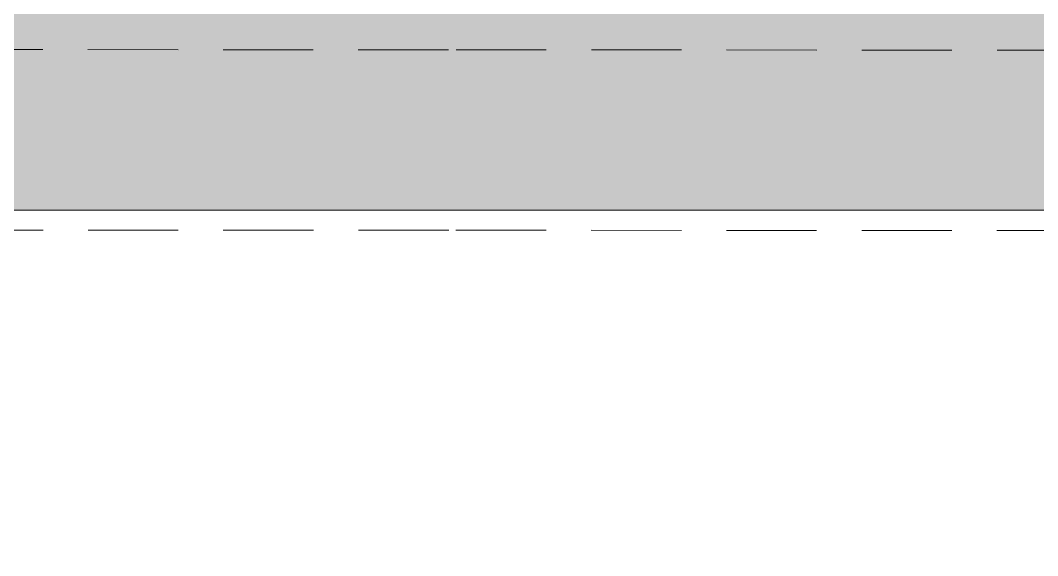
# Model space of a CAD drawing. Header units: inches. Extents: x 27644242 to 29005101, y -955243 to 216979.
# Drawn here: x 28739356 to 28747820, y -99773 to -95322 of the extents above; entities that cross this region are included whole.
import ezdxf

# ---------------------------------------------------------------- set-up
doc = ezdxf.new("R2010")
doc.units = ezdxf.units.IN
doc.header["$MEASUREMENT"] = 0
doc.linetypes.add('01-Xref Col Podium Lvl-1$0$HIDDEN', pattern=[0.375, 0.25, -0.125])
doc.layers.add('ELEVATION', color=40, linetype='Continuous', lineweight=13)
doc.layers.add('RVA Site Boundary', color=17, linetype='Continuous', lineweight=15)
doc.layers.add('HATCH', color=9, linetype='Continuous')

msp = doc.modelspace()

# ---------------------------------------------------------------- hatches: boundary and pattern name
at = {"layer": 'HATCH', "ltscale": 500, "true_color": 0x1f7f00, "transparency": 33554508}
h = msp.add_hatch(color=86, dxfattribs=at)
h.dxf.hatch_style = 1
h.paths.add_polyline_path([(28779889.84880625, -104145.8371994659), (28786372.80868256, -102427.9921587558), (28789422.17886478, -101679.3565120829), (28792994.83358949, -100942.7831072431), (28793157.15561846, -100909.2644699971), (28793126.05554379, -100776.7601065956), (28790698.81823483, -91184.00256618063), (28767243.48831708, -91086.02757141987), (28742984.13940099, -91067.05206056093), (28728662.28133309, -91061.75371086973), (28716553.18119589, -91097.46487011788), (28716553.18119589, -96900.07105248397), (28773507.89616355, -96900.07105248397), (28773507.89616355, -105985.2824413462)])

# ---------------------------------------------------------------- linework, layer by layer
at = {"layer": 'ELEVATION', "ltscale": 500}
msp.add_lwpolyline([(28716553.18119589, -91071.40813019077), (28716553.18119589, -96900.07105248397), (28773507.89616355, -96900.07105248397), (28773507.89616355, -105911.329169297)], dxfattribs=at)
at = {"layer": 'RVA Site Boundary', "linetype": '01-Xref Col Podium Lvl-1$0$HIDDEN', "ltscale": 3000}
for points in [[(28728668.08445058, -95561.75616566351), (28742981.54708147, -95567.0514094755), (28767232.32998186, -95586.02022005056), (28787191.9305963, -95669.39324326042), (28787650.25316426, -97480.74364297031), (28785259.94736859, -98067.57568308085), (28778690.25508589, -99808.40294750419), (28775344.88424922, -100772.6260955511), (28768106.52559091, -102682.493988577), (28770492.42659517, -112636.6951064884), (28771116.30226091, -115201.8571294927), (28768872.10575803, -114657.0788022045), (28763115.22135109, -116503.3122496828), (28761838.7066467, -116836.6813865764), (28755905.89058072, -116670.7562203341), (28749977.85869559, -116866.0149171232), (28749256.89764015, -116931.7099758706), (28741955.48244802, -117348.5954647672), (28733624.94700871, -118106.8903288136)], [(28728670.01882308, -97061.75698392809), (28742980.68297496, -97067.05119244702), (28767228.61053678, -97086.01776959414), (28782861.60409677, -97151.31817114493), (28778290.39051243, -98362.59153018359), (28774945.77738881, -99326.5962855618), (28766306.06873336, -101606.2155950036), (28769034.32435049, -112988.7520311137), (28769076.75036839, -113163.1932153087), (28768815.8702051, -113099.86459912), (28762696.3598092, -115062.3922401964), (28761666.73287344, -115331.2852202123), (28755902.16418546, -115170.0654879249), (28749885.03137663, -115368.2590087135), (28749146.05398582, -115435.5957431125), (28741844.7097809, -115852.4771788855), (28733400.47403643, -116621.1217207021)]]:
    msp.add_lwpolyline(points, dxfattribs=at)

doc.saveas('drawing.dxf')
